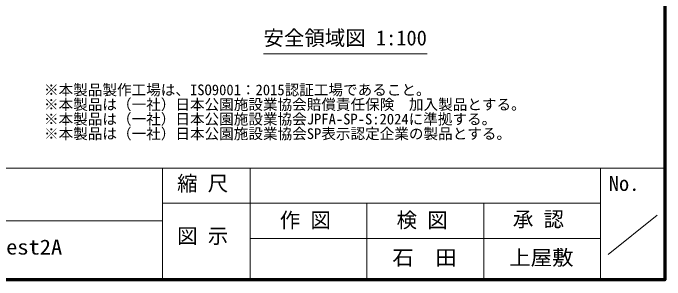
# Model space of a CAD drawing. Units: millimetres at full size, sheet at 1:50, with parts at other scales. Extents: x 750 to 20250, y 750 to 14100.
# Drawn here: x 14668 to 20250, y 750 to 3034 of the extents above; entities that cross this region are included whole.
import ezdxf
from ezdxf.enums import TextEntityAlignment as Align

# ---------------------------------------------------------------- set-up
doc = ezdxf.new("R2010")
doc.units = ezdxf.units.MM
doc.header["$LTSCALE"] = 50
doc.layers.add('D-BGD-TXT', color=7, linetype='Continuous')
doc.layers.add('D-DOC', color=7, linetype='Continuous')
for name, color, linetype, lineweight in [('D-STR-TXT', 7, 'Continuous', 13), ('D-TTL', 7, 'Continuous', 70), ('D-TTL-FRAM', 7, 'Continuous', 13), ('D-TTL-TXT', 7, 'Continuous', 13)]:
    doc.layers.add(name, color=color, linetype=linetype, lineweight=lineweight)
doc.styles.add('ＭＳ ゴシック', font='')
doc.styles.get('ＭＳ ゴシック').set_extended_font_data('MS Gothic')

msp = doc.modelspace()

# ---------------------------------------------------------------- linework, layer by layer
at = {"layer": 'D-STR-TXT'}
msp.add_line((16812.47, 2683.59), (18212.47, 2683.59), dxfattribs=at)
at = {"layer": 'D-TTL'}
msp.add_lwpolyline([(750, 750), (750, 14100), (20250, 14100), (20250, 750)], close=True, dxfattribs=at)
at = {"layer": 'D-TTL-FRAM'}
for p, q in [((750, 1706.1), (20250, 1706.1)), ((15948.06, 1706.1), (15948.06, 750)), ((16698.06, 1706.1), (16698.06, 750)), ((19698.06, 1706.1), (19698.06, 750)), ((16698.06, 1406.1), (15948.06, 1406.1)), ((16698.06, 1406.1), (19698.06, 1406.1)), ((17698.06, 750), (17698.06, 1406.1)), ((18698.06, 1406.1), (18698.06, 750)), ((19763.32, 967.35), (20183.32, 1303.35)), ((15948.06, 1256.1), (11698.06, 1256.1)), ((19698.06, 1106.1), (16698.06, 1106.1))]:
    msp.add_line(p, q, dxfattribs=at)

# ---------------------------------------------------------------- texts
at = {"layer": 'D-BGD-TXT', "style": 'ＭＳ ゴシック'}
for s, width, p in [('PT-1308-forest2A', 1.1, (13552.5, 928.99)), ('石\u3000田', 1.05, (17915.73, 838.63)), ('上屋敷', 1.05, (18915.73, 838.63))]:
    msp.add_text(s, height=128.3, dxfattribs=dict(at, width=width)).set_placement(p, align=Align.BOTTOM_LEFT)
at = {"layer": 'D-DOC', "style": 'ＭＳ ゴシック'}
for s, p in [('※本製品製作工場は、ISO9001：2015認証工場であること。', (14932.74, 2303.24)), ('※本製品は（一社）日本公園施設業協会賠償責任保険\u3000加入製品とする。\u3000', (14932.74, 2178.24)), ('※本製品は（一社）日本公園施設業協会JPFA-SP-S:2024に準拠する。', (14932.74, 2053.24)), ('※本製品は（一社）日本公園施設業協会SP表示認定企業の製品とする。', (14932.74, 1928.24))]:
    msp.add_text(s, height=91.64, dxfattribs=at).set_placement(p, align=Align.BOTTOM_LEFT)
at = {"layer": 'D-STR-TXT', "style": 'ＭＳ ゴシック'}
msp.add_text('安全領域図 1:100', height=128.3, dxfattribs=at).set_placement((16812.47, 2718.59), align=Align.BOTTOM_LEFT)
at = {"layer": 'D-TTL-TXT', "style": 'ＭＳ ゴシック'}
for s, p in [('縮 尺', (16072.83, 1473.28)), ('No.', (19769.09, 1473.28)), ('作 図', (16951.54, 1159.45)), ('検 図', (17952.26, 1159.45)), ('承 認', (18947.83, 1166.95)), ('図 示', (16072.83, 1024.36))]:
    msp.add_text(s, height=128.3, dxfattribs=at).set_placement(p, align=Align.BOTTOM_LEFT)

doc.saveas('drawing.dxf')
